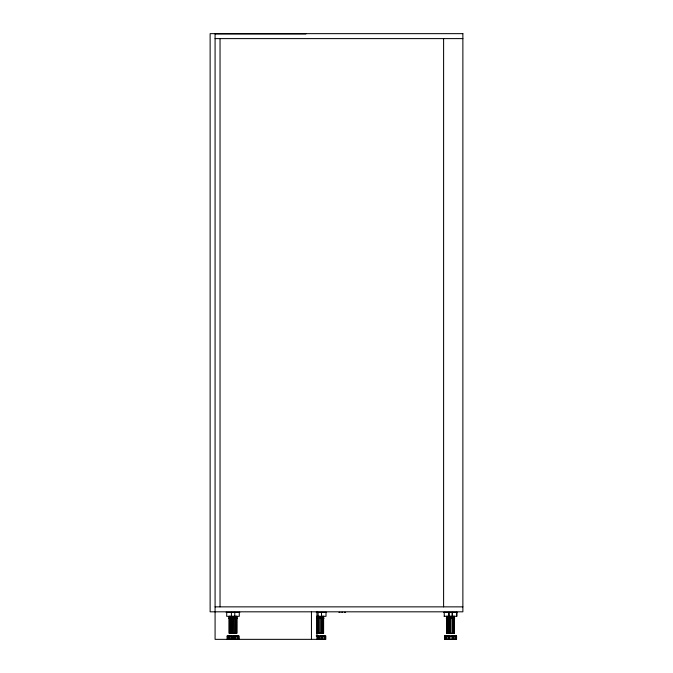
<?xml version="1.0" encoding="UTF-8"?>
<svg xmlns="http://www.w3.org/2000/svg" width="673" height="673" viewBox="0 0 673 673"><rect width="100%" height="100%" fill="white"/><g stroke="black" fill="none" stroke-linecap="round" stroke-linejoin="round"><path stroke-width="1.01" d="M215.36 33.928L305.937 33.928M215.082 38.605L462.873 38.605M215.082 606.861L462.873 606.861M226.094 612.346L239.866 612.346M316.268 612.346L326.59 612.346M338.982 612.371L340.075 612.371M341.733 612.371L342.835 612.371M344.483 612.371L345.586 612.371M443.6 612.346L457.362 612.346M316.571 616.3L326.01 616.3L326.01 612.346M444.18 616.3L456.782 616.3L456.782 612.346M228.828 617.982L237.132 617.982M316.621 617.982L323.856 617.982M446.334 617.982L454.628 617.982M228.828 618.512L237.132 618.512M316.621 618.512L323.856 618.512M446.334 618.512L454.628 618.512M316.949 633.293L323.604 633.293L323.604 616.3M316.209 635.926L325.791 635.926L325.791 639.35L215.082 639.35L215.082 33.65M227.222 636.187L230.57 636.187M234.17 636.187L238.654 636.187L238.654 639.35M320.895 636.187L325.379 636.187M444.727 636.187L448.075 636.187M449.976 636.187L448.386 636.187L448.386 639.35M451.676 636.187L456.151 636.187L456.151 639.35M456.723 612.346L456.723 616.3M455.899 636.187L455.899 639.35M455.461 636.187L455.461 639.35M454.805 635.926L454.805 639.35M454.376 616.3L454.376 633.293L446.586 633.293L446.586 616.3M454.124 616.3L454.124 633.293M454.082 616.3L454.082 633.293M453.863 616.3L453.863 633.293M453.383 636.187L453.383 639.35M453.24 616.3L453.24 633.293M453.022 616.3L453.022 633.293M452.609 636.187L452.609 639.35M452.441 636.187L452.441 639.35M451.92 616.3L451.97 633.293M451.019 635.926L451.019 639.35M450.481 616.3L450.481 633.293M450.43 616.3L450.43 633.293M449.505 636.187L449.505 639.35M449.135 616.3L449.135 633.293M448.992 633.293L448.925 612.346L448.899 616.3M448.857 636.187L448.857 639.35M447.873 616.3L447.873 633.293M447.73 616.3L447.73 633.293M447.133 616.3L447.099 633.293M446.99 635.926L446.99 639.35M446.838 616.3L446.88 633.293M446.09 636.187L446.09 639.35M445.492 636.187L445.492 639.35M444.946 635.926L444.946 639.35M444.811 636.187L444.811 639.35M444.247 612.346L444.247 616.3M443.6 38.605L443.6 606.861M325.126 636.187L325.126 639.35M324.689 636.187L324.689 639.35M324.024 635.926L324.024 639.35M323.309 616.3L323.309 633.293M323.09 616.3L323.09 633.293M322.611 636.187L322.611 639.35M322.46 616.3L322.46 633.293M322.241 616.3L322.241 633.293M321.837 636.187L321.837 639.35M321.669 636.187L321.669 639.35M321.509 612.346L321.484 616.3M320.247 635.926L320.247 639.35M319.709 616.3L319.658 633.293M319.195 639.35L319.195 636.187L317.614 636.187L317.614 639.35M318.733 636.187L318.733 639.35M318.363 616.3L318.363 633.293M318.119 612.346L318.211 633.293M318.085 636.187L318.085 639.35M317.092 616.3L317.092 633.293M316.949 611.816L316.949 639.35M311.448 611.816L311.448 639.35M239.285 612.346L239.285 616.3L226.675 616.3L226.742 612.346M239.058 639.35L239.058 635.926L227.087 635.926L227.087 639.35M238.402 636.187L238.402 639.35M237.964 636.187L237.964 639.35M237.3 635.926L237.3 639.35M236.879 616.3L236.879 633.293L229.081 633.293L229.081 616.3M236.366 616.3L236.366 633.293M235.886 636.187L235.886 639.35M235.735 616.3L235.735 633.293M235.516 616.3L235.516 633.293M235.113 636.187L235.113 639.35M234.944 636.187L234.944 639.35M234.784 612.346L234.751 616.3M234.423 616.3L234.473 633.293M233.523 635.926L233.523 639.35M232.984 616.3L232.984 633.293M232.934 616.3L232.934 633.293M232.471 639.35L232.471 636.187L230.889 636.187L230.889 639.35M232.008 636.187L232.008 639.35M231.63 616.3L231.63 633.293M231.487 633.293L231.394 612.346M231.352 636.187L231.352 639.35M230.368 616.3L230.368 633.293M230.225 616.3L230.225 633.293M229.636 616.3L229.636 633.293M229.485 635.926L229.485 639.35M229.342 616.3L229.342 633.293M228.584 636.187L228.584 639.35M227.987 636.187L227.987 639.35M220.037 38.605L220.037 606.861M462.873 33.65L210.127 33.65L210.127 611.816L462.873 611.816L462.873 33.65M456.563 635.926L444.592 635.926L444.592 639.35L456.563 639.35L456.563 635.926M452.29 616.3L452.29 612.346L452.256 616.3M321.198 633.293L321.198 616.3L321.147 633.293M236.618 633.293L236.618 616.3L236.576 633.293"/></g></svg>
